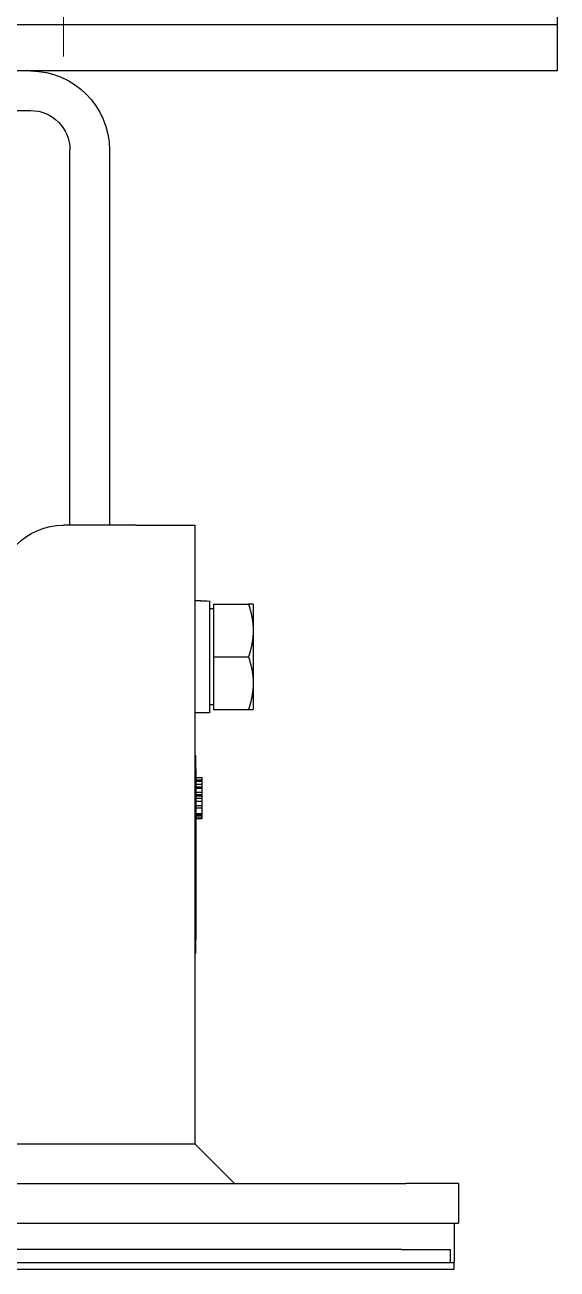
# Model space of a CAD drawing. Header units: inches. Extents: x 707 to 13003, y 909 to 9309.
# Drawn here: x 5060.2 to 5141, y 1536.7 to 1725.7 of the extents above; entities that cross this region are included whole.
import ezdxf

# ---------------------------------------------------------------- set-up
doc = ezdxf.new("R2010")
doc.units = ezdxf.units.IN
doc.header["$MEASUREMENT"] = 0
doc.linetypes.add('HIDDEN', pattern=[9.525, 6.35, -3.175])
doc.layers.add('HIDDEN', color=6, linetype='HIDDEN', lineweight=18)

# ---------------------------------------------------------------- blocks, each defined once
blk = doc.blocks.new('BKM-1')
at = {"color": 2}
for p, q in [((-40, 0), (-37, 0)), ((-37, -6), (-40, -6)), ((-52, -12), (-52, -69)), ((-46, -69), (-46, -12)), ((-56, -69), (-65, -69)), ((-65, -163), (-65, -69)), ((-56, -69), (-45, -69)), ((-73.83, -81), (-73.83, -85)), ((-67.8, -81), (-73.12, -81)), ((-67.8, -81), (-67.8, -89)), ((-67.2, -80.51), (-67.2, -97.5)), ((-65.83, -80.5), (-65, -80.5)), ((-67.8, -81.7), (-67.2, -81.7)), ((-73.83, -85), (-73.83, -93)), ((-67.8, -89), (-73.12, -89)), ((-67.8, -89), (-67.8, -97)), ((-73.83, -93), (-73.83, -97)), ((-67.8, -96.3), (-67.2, -96.3)), ((-67.8, -97), (-73.12, -97)), ((-67.2, -97.5), (-65, -97.5)), ((-65, -104), (-65.1, -104)), ((-65.1, -106), (-65.1, -104)), ((-65.1, -107.3), (-66.1, -107.3)), ((-65.1, -107.68), (-66.1, -107.68)), ((-65.1, -106), (-65.1, -132)), ((-66.1, -107.86), (-66.1, -107.76)), ((-66.1, -108.35), (-66.1, -107.86)), ((-65.1, -107.86), (-66.1, -107.86)), ((-65.1, -108.35), (-66.1, -108.35)), ((-65.1, -108.72), (-66.1, -108.72)), ((-66.1, -108.92), (-66.1, -108.8)), ((-65.1, -108.92), (-66.1, -108.92)), ((-65.1, -108.94), (-66.1, -108.94)), ((-66.1, -109.55), (-66.1, -108.94)), ((-65.1, -109.55), (-66.1, -109.55)), ((-65.1, -109.93), (-66.1, -109.93)), ((-66.1, -110.12), (-66.1, -110.02)), ((-66.1, -110.44), (-66.1, -110.12)), ((-65.1, -110.12), (-66.1, -110.12)), ((-65.1, -110.44), (-66.1, -110.44)), ((-66.1, -110.93), (-66.1, -110.85)), ((-65.1, -110.93), (-66.1, -110.93)), ((-65.1, -111.59), (-66.1, -111.59)), ((-65.1, -111.92), (-66.1, -111.92)), ((-65.1, -112.79), (-66.1, -112.79)), ((-66.1, -113.07), (-66.1, -112.99)), ((-65.1, -112.99), (-66.1, -112.99)), ((-66.1, -113.31), (-66.1, -113.07)), ((-65.1, -113.07), (-66.1, -113.07)), ((-66.1, -113.54), (-66.1, -113.31)), ((-65.1, -113.31), (-66.1, -113.31)), ((-65.1, -113.54), (-66.1, -113.54)), ((-65.1, -134), (-65.1, -132)), ((-65, -134), (-65.1, -134)), ((-65, -163), (-71, -169)), ((-65, -163), (-56, -163)), ((-56, -163), (-35, -163)), ((-105, -169), (-97, -169)), ((-105, -169), (-105, -175)), ((97, -169), (-97, -169)), ((-97, -175), (-105, -175)), ((-104.38, -175), (-104.38, -181)), ((97, -175), (-97, -175)), ((-96.38, -179), (-103.8, -179)), ((-103.8, -181), (-103.8, -179)), ((-96.38, -179), (95.62, -179)), ((-103.8, -181), (-104.38, -181)), ((-104.38, -182), (-104.38, -181)), ((103.03, -181), (-103.8, -181)), ((103.62, -182), (-104.38, -182))]:
    blk.add_line(p, q, dxfattribs=at)
for centre, radius, start, end in [((-40, -12), 12, 90, 180), ((-40, -12), 6, 90, 180), ((-45, -79), 10, 0, 90)]:
    blk.add_arc(centre, radius, start, end, dxfattribs=at)
blk.add_ellipse((-65.83, -89), major_axis=(-23.35, 0), ratio=0.36397, start_param=4.712389, end_param=4.771246, dxfattribs=at)
for points in [[(-73.12, -81), (-73.83, -83.14), (-73.83, -85)], [(-73.83, -81), (-73.83, -81), (-73.12, -81)], [(-73.83, -85), (-73.83, -86.86), (-73.12, -89)], [(-73.12, -89), (-73.83, -91.14), (-73.83, -93)], [(-73.83, -93), (-73.83, -94.86), (-73.12, -97)], [(-73.12, -97), (-73.83, -97), (-73.83, -97)]]:
    blk.add_rational_spline(points, [1, 1.0379548493, 1], degree=2, dxfattribs=at)
for points, knots in [([(-66.1, -107.68), (-66.1, -107.62), (-66.1, -107.55), (-66.1, -107.43), (-66.1, -107.36), (-66.1, -107.3)], [-0.06108796, -0.06108796, -0.06108796, -0.06108796, -0.03130436, -0.03130436, 0, 0, 0, 0]), ([(-66.1, -107.76), (-66.1, -107.75), (-66.1, -107.74), (-66.1, -107.73), (-66.1, -107.72), (-66.1, -107.7), (-66.1, -107.69), (-66.1, -107.68)], [-0.01063441, -0.01063441, -0.01063441, -0.01063441, -0.00801829, -0.00801829, -0.0053211, -0.0053211, 0, 0, 0, 0]), ([(-66.1, -108.72), (-66.1, -108.66), (-66.1, -108.6), (-66.1, -108.48), (-66.1, -108.41), (-66.1, -108.35)], [-0.06002151, -0.06002151, -0.06002151, -0.06002151, -0.03079252, -0.03079252, 0, 0, 0, 0]), ([(-66.1, -108.8), (-66.1, -108.79), (-66.1, -108.79), (-66.1, -108.77), (-66.1, -108.76), (-66.1, -108.74), (-66.1, -108.73), (-66.1, -108.72)], [-0.01063441, -0.01063441, -0.01063441, -0.01063441, -0.00801829, -0.00801829, -0.0053211, -0.0053211, 0, 0, 0, 0]), ([(-66.1, -108.94), (-66.1, -108.94), (-66.1, -108.93), (-66.1, -108.92), (-66.1, -108.92), (-66.1, -108.92)], [-0.05823526, -0.05823526, -0.05823526, -0.05823526, -0.03745111, -0.03745111, 0, 0, 0, 0]), ([(-66.1, -109.93), (-66.1, -109.87), (-66.1, -109.8), (-66.1, -109.68), (-66.1, -109.62), (-66.1, -109.55)], [-0.06241866, -0.06241866, -0.06241866, -0.06241866, -0.03212065, -0.03212065, 0, 0, 0, 0]), ([(-66.1, -110.02), (-66.1, -110.01), (-66.1, -110), (-66.1, -109.99), (-66.1, -109.98), (-66.1, -109.96), (-66.1, -109.94), (-66.1, -109.93)], [-0.01239984, -0.01239984, -0.01239984, -0.01239984, -0.00967786, -0.00967786, -0.00678637, -0.00678637, 0, 0, 0, 0]), ([(-66.1, -110.85), (-66.1, -110.84), (-66.1, -110.84), (-66.1, -110.83), (-66.1, -110.83), (-66.1, -110.81), (-66.1, -110.8), (-66.1, -110.76), (-66.1, -110.73), (-66.1, -110.62), (-66.1, -110.52), (-66.1, -110.44)], [-0.07318125, -0.07318125, -0.07318125, -0.07318125, -0.07138845, -0.07138845, -0.06921795, -0.06921795, -0.06355324, -0.06355324, -0.04729579, -0.04729579, 0, 0, 0, 0]), ([(-66.1, -111.2), (-66.1, -111.15), (-66.1, -111.11), (-66.1, -111.02), (-66.1, -110.97), (-66.1, -110.93)], [-0.06126849, -0.06126849, -0.06126849, -0.06126849, -0.02967202, -0.02967202, -0.00458382, -0.00458382, -0.00458382, -0.00458382]), ([(-66.1, -111.43), (-66.1, -111.4), (-66.1, -111.36), (-66.1, -111.28), (-66.1, -111.24), (-66.1, -111.2)], [-0.05919002, -0.05919002, -0.05919002, -0.05919002, -0.02965039, -0.02965039, 0, 0, 0, 0]), ([(-66.1, -111.59), (-66.1, -111.57), (-66.1, -111.54), (-66.1, -111.49), (-66.1, -111.46), (-66.1, -111.43)], [-0.04896831, -0.04896831, -0.04896831, -0.04896831, -0.02442723, -0.02442723, 0, 0, 0, 0]), ([(-66.1, -111.92), (-66.1, -111.87), (-66.1, -111.82), (-66.1, -111.71), (-66.1, -111.65), (-66.1, -111.59)], [-0.04329262, -0.04329262, -0.04329262, -0.04329262, -0.02247024, -0.02247024, 0, 0, 0, 0]), ([(-66.1, -112.41), (-66.1, -112.33), (-66.1, -112.25), (-66.1, -112.08), (-66.1, -112), (-66.1, -111.92)], [-0.07822973, -0.07822973, -0.07822973, -0.07822973, -0.03563086, -0.03563086, 0, 0, 0, 0]), ([(-66.1, -112.79), (-66.1, -112.74), (-66.1, -112.69), (-66.1, -112.57), (-66.1, -112.49), (-66.1, -112.41)], [-0.08376464, -0.08376464, -0.08376464, -0.08376464, -0.04353911, -0.04353911, 0, 0, 0, 0]), ([(-66.1, -112.99), (-66.1, -112.97), (-66.1, -112.95), (-66.1, -112.88), (-66.1, -112.84), (-66.1, -112.79)], [-0.06999056, -0.06999056, -0.06999056, -0.06999056, -0.03497402, -0.03497402, 0, 0, 0, 0])]:
    blk.add_open_spline(points, degree=3, knots=knots, dxfattribs=at)

msp = doc.modelspace()

# ---------------------------------------------------------------- linework, layer by layer
for p, q in [((5141.017, 1898.69), (5141.017, 1718.69)), ((5141.017, 1725.69), (1291.017, 1725.69)), ((5141.017, 1718.69), (1291.017, 1718.69))]:
    msp.add_line(p, q)
at = {"layer": 'HIDDEN', "ltscale": 7}
for p, q in [((5066.017, 1898.69), (5066.017, 1718.69)), ((5141.017, 1725.69), (5080.017, 1725.69)), ((5141.017, 1725.69), (5141.017, 1718.69)), ((5066.017, 1718.69), (5141.017, 1718.69))]:
    msp.add_line(p, q, dxfattribs=at)

# ---------------------------------------------------------------- block references
at = {"xscale": -1}
msp.add_blockref('BKM-1', (5021.017, 1718.69), dxfattribs=at)

doc.saveas('drawing.dxf')
